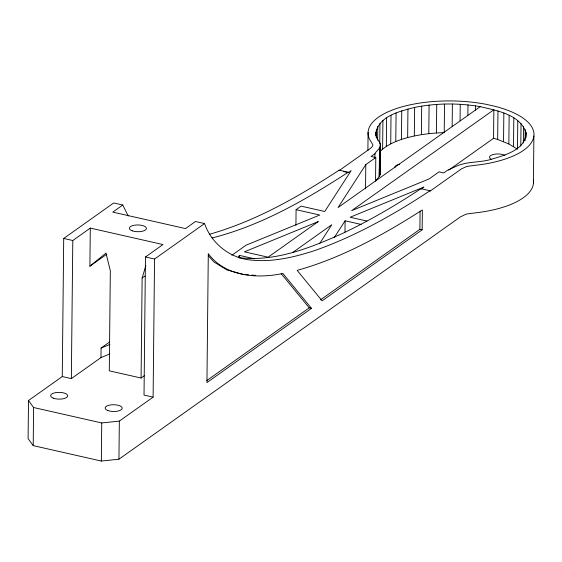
<?xml version="1.0" encoding="UTF-8"?>
<svg xmlns="http://www.w3.org/2000/svg" width="562" height="562" viewBox="0 0 562 562"><rect width="100%" height="100%" fill="white"/><g stroke="black" fill="none" stroke-linecap="round" stroke-linejoin="round"><path stroke-width="0.84" d="M295.921 225.264L296.083 209.682L301.084 206.128L324.731 211.488L351.166 170.588L348.257 172.625L348.257 172.225L339.174 170.167L339.174 170.567L369.972 148.733L371.981 146.984L372.775 145.544A13.53 5.353 0.6 0 0 372.775 144.603L369.578 139.264A82.965 32.814 0.6 0 1 399.996 107.419A82.965 32.814 0.6 0 1 486.137 104.314L495.768 106.499A82.965 32.814 0.6 0 1 533.584 137.697A82.965 32.814 0.6 0 1 481.248 164.568L468.188 166.233A13.53 5.353 0.6 0 0 466.179 166.717L461.493 168.86L430.007 191.185L430.014 190.75L420.931 188.692C395.697 205.446 369.424 220.669 342.054 233.673C309.641 248.158 274.453 262.25 238.26 257.551M420.931 188.692L420.931 189.12L423.839 187.062L350.105 217.241L367 221.07M109.829 353.962L100.977 357.58L71.346 378.612L62.263 376.554L28.5 400.509L28.1 438.606L33.2 445.617L101.336 461.058L118.94 459.196L460.313 216.953L465.68 214.347A13.53 5.353 0.6 0 1 467.689 213.862L480.749 212.197A82.965 32.814 0.6 0 0 533.345 180.177M33.2 445.617L33.601 407.52L28.5 400.509M62.263 376.554L63.71 238.45L113.707 202.966L122.79 205.025L128.22 216.033M71.346 378.612L72.793 240.508L90.299 228.088L162.973 244.554L145.467 256.982L144.02 395.079L153.103 397.137L154.55 259.04L204.547 223.557C211.066 242.348 227.701 256.398 247.343 259.609C270.294 262.925 293.322 257.579 315.057 250.455C355.929 236.019 393.906 214.522 430.014 190.75M106.78 254.207L89.899 266.184L90.299 228.088M100.977 357.58L101.076 348.054L109.597 342.012M101.336 461.058L101.736 422.961L33.601 407.52M118.94 459.196L119.341 421.1L153.103 397.137M89.899 266.184L105.972 253.118L110.335 270.814L109.288 370.836L141.083 378.029L142.13 278.021L145.853 265.678M239.405 257.972L239.433 255.38L254.635 258.822M344.991 232.043L345.103 220.789L361.155 224.428M365.546 188.832L365.799 164.603L375.802 157.5L375.557 180.866M367.892 150.602L368.082 132.414M374.917 158.027L374.959 153.7C376.343 150.567 381.935 147.673 380.228 143.542C378.177 140.128 375.557 136.784 375.866 132.541C379.54 115.596 400.256 111.227 414.623 107.405C436.189 103.113 458.578 102.888 480.229 106.661C496.646 110.609 519.92 114.255 526.067 132.681C525.927 149.436 505.456 155.049 492.368 158.962C481.17 162.741 468.799 161.182 457.819 165.6L447.633 170.181L443.72 172.956L439.091 171.846L429.087 178.948L351.672 210.631L493.858 109.752L493.555 138.308L448.757 170.096M375.83 136.004L375.866 132.541M376.329 138.09L376.421 129.436M377.65 140.233L377.79 126.387M375.669 180.95L379.209 176.391L379.512 147.834M379.757 143.317L379.968 123.415M379.209 176.391L379.786 147.476M379.483 176.039L380.228 143.542M379.821 175.499L380.397 143.963M380.067 174.965L380.523 144.413M380.221 174.445L380.6 145.375M380.256 151.403L382.617 149.113L382.919 120.556M382.617 149.113L386.319 146.401L386.614 117.837M386.319 146.401L390.723 143.858L391.019 115.301M390.723 143.858L395.781 141.519L396.084 112.962M395.781 141.519L401.444 139.411L401.746 110.847M401.444 139.411L407.647 137.55L407.949 108.993M407.647 137.55L414.327 135.962L414.623 107.405M320.565 299.813L419.884 229.331L420.081 211.164M414.327 135.962L421.402 134.662L421.697 106.099M422.16 229.844L422.364 209.949C383.242 234.881 342.075 257.853 297.143 270.385L322.124 300.832L422.16 229.844L419.884 229.331M421.402 134.662L428.792 133.665L429.094 105.101M428.792 133.665L436.428 132.976L436.73 104.42M444.521 104.061L444.226 132.618L436.428 132.976M452.15 126.52L452.389 104.019M460.06 120.753L460.236 104.307M467.872 115.308L467.984 104.918M475.501 110.173L475.55 105.846M517.49 149.225L508.849 143.956L497.665 139.488L497.967 110.925M503.545 141.61L503.847 113.046M508.849 143.956L509.144 115.393M513.513 146.499L513.816 117.943M517.497 148.354L517.792 120.661M520.798 146.029L521.037 123.528M523.341 142.945L523.517 126.506M525.077 140.809L525.196 129.562M526.102 137.528L526.067 132.681M533.401 183.612L533.9 135.983M238.492 256.841L239.433 255.38M365.799 164.603L338.043 207.547L480.229 106.661M319.518 243.725L331.791 224.737L292.444 252.661M334.25 237.585L345.103 220.789M374.959 153.7L371.11 156.44L375.802 157.5M122.79 205.025L112.807 212.113L185.481 228.586L195.464 221.498L204.547 223.557M142.13 278.021L144.947 276.026M231.804 255.296L246.001 245.222L319.729 215.042L296.083 209.682M141.083 378.029L144.603 375.528M206.809 380.537L309.24 307.85L311.517 308.362L206.942 382.567L208.291 253.652C225.151 276.588 257.101 278.949 282.897 273.483L311.517 308.362M339.174 170.167C298.745 196.524 256.167 220.971 209.493 234.277M348.257 172.225C305.925 199.707 261.267 225.538 211.972 237.993M101.076 348.054L109.962 344.422M101.736 422.961L119.341 421.1M243.444 274.439L227.034 269.978L214.017 262.033L208.305 255.682M245.144 274.565L248.53 274.825M251.917 275.085L255.303 275.338M343.298 171.501L346.606 172.253M63.71 238.45L72.793 240.508M145.467 256.982L154.55 259.04M493.555 138.308L497.665 139.488M281.176 273.638L309.24 307.85M380.221 172.97L380.298 173.932M394.917 167.631A8.556 3.386 0.6 0 1 399.603 164.266M491.118 159.243A8.556 3.386 0.6 0 1 493.007 154.536A8.556 3.386 0.6 0 1 504.957 155.386M318.169 221.646L268.088 257.185L244.435 251.825L318.169 221.646M132.225 230.82A8.556 3.386 0.6 0 0 146.275 229.078A8.556 3.386 0.6 0 0 135.161 225.102A8.556 3.386 0.6 0 0 132.225 230.82M53.249 398.142A8.556 3.386 0.6 0 0 67.475 396.639A8.556 3.386 0.6 0 0 56.79 392.48A8.556 3.386 0.6 0 0 53.249 398.142M107.749 410.499A8.556 3.386 0.6 0 0 121.982 408.988A8.556 3.386 0.6 0 0 111.297 404.837A8.556 3.386 0.6 0 0 107.749 410.499"/></g></svg>
